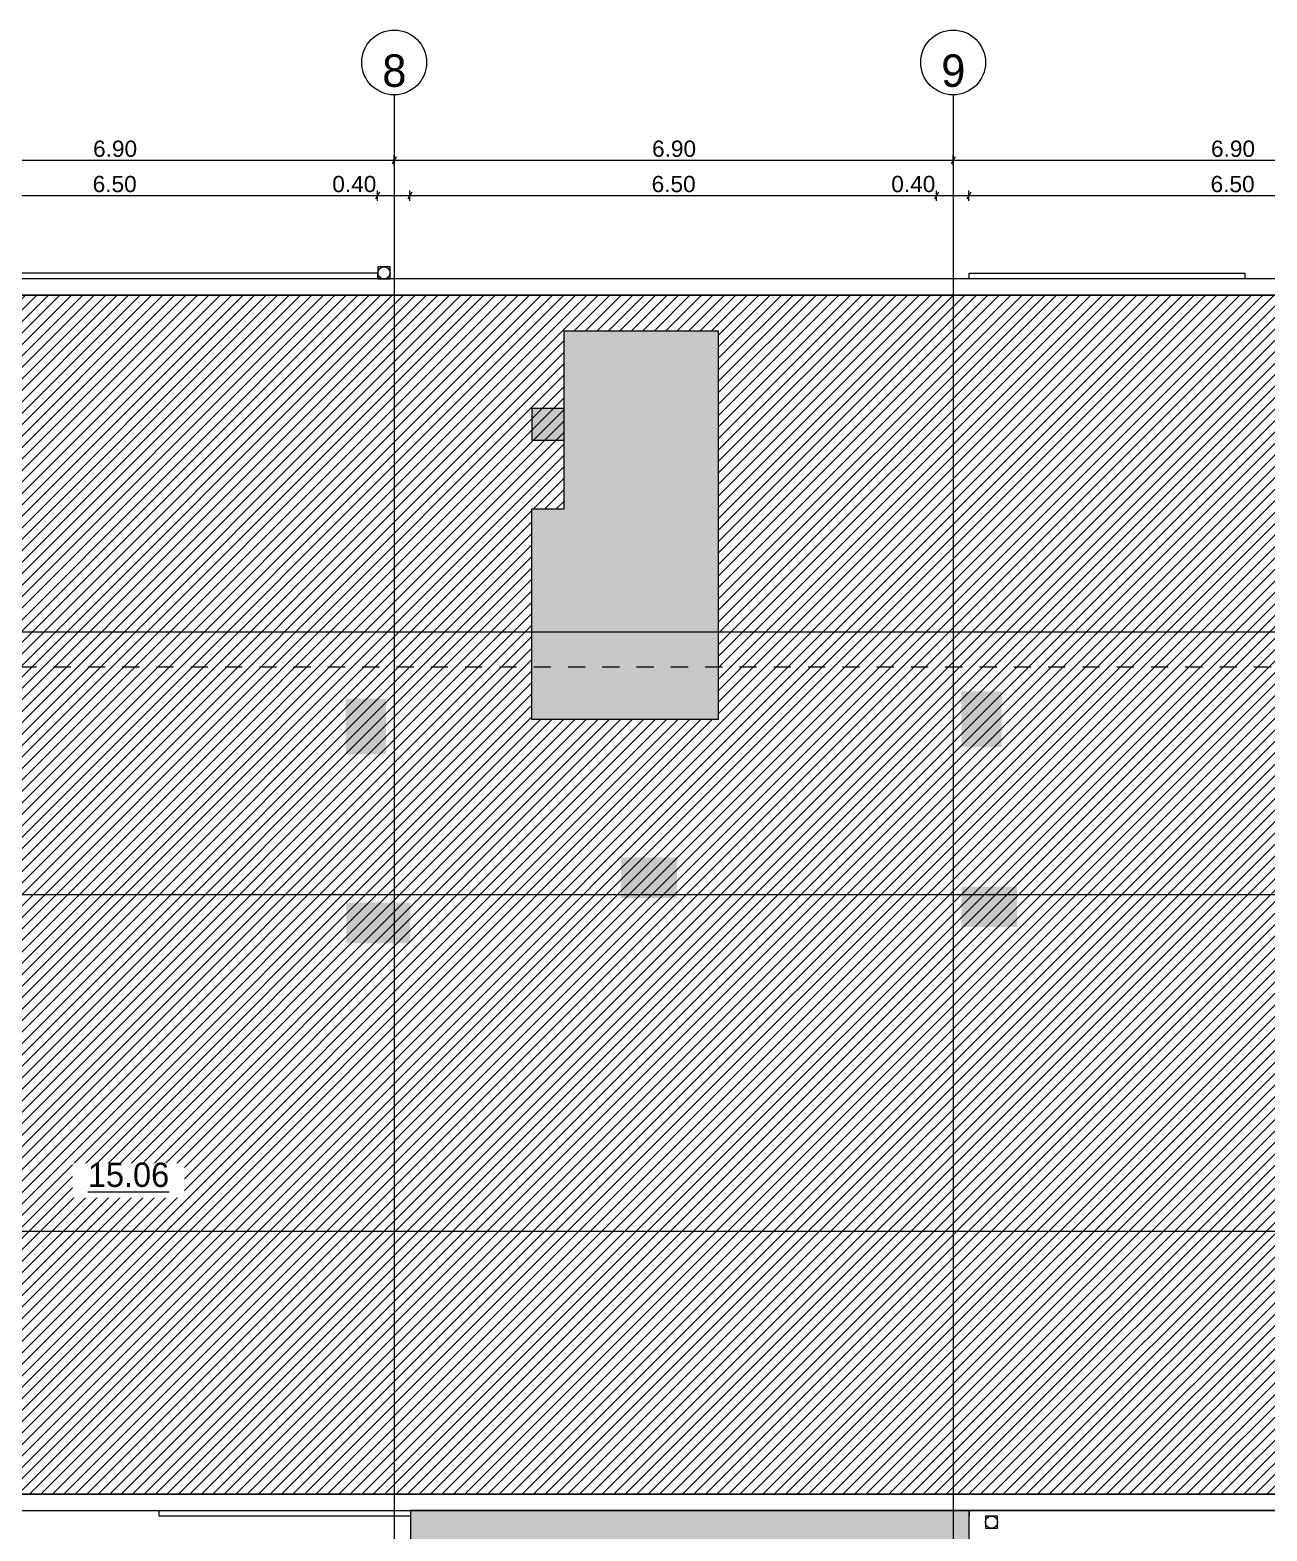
# Model space of a CAD drawing. Header units: millimetres. Extents: x 475159934 to 476245151, y 4620917055 to 4621447368.
# Drawn here: x 475278633 to 475293902, y 4621242519 to 4621261044 of the extents above; entities that cross this region are included whole.
import ezdxf

# ---------------------------------------------------------------- set-up
doc = ezdxf.new("R2010")
doc.units = ezdxf.units.MM
doc.header["$MEASUREMENT"] = 0
doc.set_wipeout_variables(frame=1)
doc.linetypes.add('Dashed', pattern=[423.333333, 211.666667, -211.666667])
doc.linetypes.add('Wipeout_Contour', pattern=[1000, 0, -1000])
for name, color, linetype, lineweight in [('0_Pen_No__42_Pen_No__250_Pen_No__5', 5, 'Continuous', 0), ('0_Pen_No__7_Pen_No__4', 7, 'Continuous', 0), ('0_Pen_No__7_Pen_No__7', 7, 'Continuous', 0), ('0_Pen_No__7_Pen_No__8', 8, 'Continuous', 0), ('2D Drafting - General_Pen_No__1_Pen_No__7', 7, 'Continuous', 0), ('2D Drafting - General_Pen_No__250_Pen_No__7', 7, 'Continuous', 0), ('2D Drafting - General_Pen_No__250_Pen_No__7_Pen_No__250', 7, 'Continuous', 0), ('2D Drafting - General_Pen_No__250_Pen_No__7_Pen_No__7', 7, 'Continuous', 0), ('Annotation - Text_Pen_No__7_Pen_No__5', 5, 'Continuous', 0), ('gegmebi_Pen_No__7_Pen_No__7', 7, 'Continuous', 0), ('New_._Pen_No__1', 1, 'Continuous', 0), ('New_0_Pen_No__7_Pen_No__250', 7, 'Continuous', 0), ('New_2D Drafting - General_Pen_No__250_Pen_No__7', 7, 'Continuous', 0), ('New_reg_nak_Pen_No__7', 7, 'Continuous', 0), ('New_shenobebi_Pen_No__1', 1, 'Continuous', 0), ('zoma_Pen_No__1', 1, 'Continuous', 0), ('zoma_Pen_No__142', 142, 'Continuous', 0), ('zoma_Pen_No__5_Pen_No__5', 5, 'Continuous', 0)]:
    doc.layers.add(name, color=color, linetype=linetype, lineweight=lineweight)
doc.layers.add('0_Pen_No__7_Pen_No__252', color=7, linetype='Continuous', lineweight=0, true_color=0x666666)
doc.layers.add('zoma', color=7, linetype='Continuous')
doc.styles.add('GENERATED_STYLE_3', font='arial.ttf')
doc.styles.add('GENERATED_STYLE_4', font='ACADMTAV.TTF')
doc.styles.add('GENERATED_STYLE_6', font='avaza.ttf')
doc.dimstyles.new('GENERATED_STYLE__11', dxfattribs={"dimtxt": 500, "dimasz": 228, "dimexe": 0.18, "dimexo": 3, "dimgap": 0, "dimtad": 1, "dimlfac": 0.001, "dimzin": 0, "dimdsep": 46, "dimtxsty": 'GENERATED_STYLE_3', "dimblk": 'ARROWHEAD_2', "dimblk1": 'ARROWHEAD_2', "dimblk2": 'ARROWHEAD_2', "dimcen": 0.09, "dimclrd": 1, "dimclre": 1, "dimclrt": 1, "dimadec": 0, "dimazin": 0, "dimtfac": 1, "dimtdec": 4, "dimtmove": 2, "dimatfit": 3, "dimfxl": 1, "dimtolj": 1, "dimtzin": 0, "dimarcsym": 0})
doc.dimstyles.new('GENERATED_STYLE__3', dxfattribs={"dimtxt": 200, "dimasz": 64.421331, "dimexe": 0.18, "dimexo": 3, "dimgap": 0, "dimtad": 1, "dimtih": 1, "dimtoh": 1, "dimlfac": 0.001, "dimzin": 0, "dimdsep": 46, "dimtxsty": 'GENERATED_STYLE_3', "dimblk": 'ARROWHEAD_2', "dimblk1": 'ARROWHEAD_2', "dimblk2": 'ARROWHEAD_2', "dimcen": 0.09, "dimclrd": 142, "dimclre": 142, "dimclrt": 142, "dimadec": 0, "dimazin": 0, "dimtfac": 1, "dimtdec": 4, "dimtmove": 0, "dimatfit": 3, "dimfxl": 1, "dimtolj": 1, "dimtzin": 0, "dimarcsym": 0})
doc.dimstyles.new('GENERATED_STYLE__6', dxfattribs={"dimtxt": 200, "dimasz": 64.421331, "dimexe": 0.18, "dimexo": 3, "dimgap": 0, "dimtad": 1, "dimlfac": 0.001, "dimzin": 0, "dimdsep": 46, "dimtxsty": 'GENERATED_STYLE_3', "dimblk": 'ARROWHEAD_2', "dimblk1": 'ARROWHEAD_2', "dimblk2": 'ARROWHEAD_2', "dimcen": 0.09, "dimclrd": 142, "dimclre": 142, "dimclrt": 142, "dimadec": 0, "dimazin": 0, "dimtfac": 1, "dimtdec": 4, "dimtmove": 0, "dimatfit": 3, "dimfxl": 1, "dimtolj": 1, "dimtzin": 0, "dimarcsym": 0})

# ---------------------------------------------------------------- blocks, each defined once
blk = doc.blocks.new('*D456', base_point=(475826096, 4621095193))
at = {"layer": 'zoma_Pen_No__1', "color": 1, "linetype": 'Continuous', "lineweight": 0, "transparency": 16777216}
for p, q in [((475297277, 4621242686), (475296977, 4621242860)), ((475297127, 4621242773), (475297127, 4621242920)), ((475297352, 4621242773), (475296902, 4621242773)), ((475297127, 4621234618), (475297127, 4621242773)), ((475296977, 4621234705), (475297277, 4621234532)), ((475297352, 4621234618), (475296902, 4621234618)), ((475297127, 4621234472), (475297127, 4621234618))]:
    blk.add_line(p, q, dxfattribs=at)
at = {"layer": 'zoma_Pen_No__1', "color": 1, "lineweight": 0, "transparency": 16777216, "insert": (475297027, 4621235451), "char_height": 500, "attachment_point": 7, "rotation": 90, "style": 'GENERATED_STYLE_3'}
blk.add_mtext('\\A1;{\\pql;\\fArial|b0|i0|c204|p0;\\W1.000000;8.15}', dxfattribs=at)
blk = doc.blocks.new('ARROWHEAD_2')
at = {"color": 0, "linetype": 'Continuous', "lineweight": 0}
for p, q in [((0, 0), (-1, 0)), ((-0.378, -0.655), (0.378, 0.655))]:
    blk.add_line(p, q, dxfattribs=at)
blk = doc.blocks.new('*D472', base_point=(475826096, 4621095193))
at = {"layer": 'zoma_Pen_No__142', "color": 142, "linetype": 'Continuous', "lineweight": 0, "transparency": 16777216}
for p, q in [((475276227, 4621259373), (475276227, 4621259500)), ((475283127, 4621259373), (475283127, 4621259500)), ((475276252, 4621259479), (475276203, 4621259394)), ((475276227, 4621259436), (475283127, 4621259436)), ((475283152, 4621259479), (475283103, 4621259394))]:
    blk.add_line(p, q, dxfattribs=at)
at = {"layer": 'zoma_Pen_No__142', "color": 142, "lineweight": 0, "transparency": 16777216, "insert": (475279411, 4621259476), "char_height": 200, "attachment_point": 7, "style": 'GENERATED_STYLE_3'}
blk.add_mtext('\\A1;{\\pql;\\fArial|b0|i0|c204|p0;\\W1.000000;6.90}', dxfattribs=at)
blk = doc.blocks.new('*D473', base_point=(475826096, 4621095193))
at = {"layer": 'zoma_Pen_No__142', "color": 142, "linetype": 'Continuous', "lineweight": 0, "transparency": 16777216}
for p, q in [((475283127, 4621259373), (475283127, 4621259500)), ((475290027, 4621259373), (475290027, 4621259500)), ((475283152, 4621259479), (475283103, 4621259394)), ((475283127, 4621259436), (475290027, 4621259436)), ((475290052, 4621259479), (475290003, 4621259394))]:
    blk.add_line(p, q, dxfattribs=at)
at = {"layer": 'zoma_Pen_No__142', "color": 142, "lineweight": 0, "transparency": 16777216, "insert": (475286311, 4621259476), "char_height": 200, "attachment_point": 7, "style": 'GENERATED_STYLE_3'}
blk.add_mtext('\\A1;{\\pql;\\fArial|b0|i0|c204|p0;\\W1.000000;6.90}', dxfattribs=at)
blk = doc.blocks.new('*D474', base_point=(475826096, 4621095193))
at = {"layer": 'zoma_Pen_No__142', "color": 142, "linetype": 'Continuous', "lineweight": 0, "transparency": 16777216}
for p, q in [((475290027, 4621259373), (475290027, 4621259500)), ((475296927, 4621259373), (475296927, 4621259500)), ((475290052, 4621259479), (475290003, 4621259394)), ((475290027, 4621259436), (475296927, 4621259436)), ((475296903, 4621259394), (475296952, 4621259479)), ((475296927, 4621259436), (475296969, 4621259436))]:
    blk.add_line(p, q, dxfattribs=at)
at = {"layer": 'zoma_Pen_No__142', "color": 142, "lineweight": 0, "transparency": 16777216, "insert": (475293211, 4621259476), "char_height": 200, "attachment_point": 7, "style": 'GENERATED_STYLE_3'}
blk.add_mtext('\\A1;{\\pql;\\fArial|b0|i0|c204|p0;\\W1.000000;6.90}', dxfattribs=at)
blk = doc.blocks.new('*D492', base_point=(475826096, 4621095193))
at = {"layer": 'zoma_Pen_No__142', "color": 142, "linetype": 'Continuous', "lineweight": 0, "transparency": 16777216}
for p, q in [((475276452, 4621236487), (475276403, 4621236402)), ((475276427, 4621236381), (475276427, 4621236508)), ((475276427, 4621236445), (475282927, 4621236445)), ((475282952, 4621236487), (475282903, 4621236402)), ((475282927, 4621236381), (475282927, 4621236508))]:
    blk.add_line(p, q, dxfattribs=at)
at = {"layer": 'zoma_Pen_No__142', "color": 142, "lineweight": 0, "transparency": 16777216, "char_height": 200, "attachment_point": 7, "style": 'GENERATED_STYLE_3'}
for s, insert in [('\\A1;{\\pql;\\fArial|b0|i0|c204|p0;\\W1.000000;0.40}', (475276452, 4621236485)), ('\\A1;{\\pql;\\fArial|b0|i0|c204|p0;\\W1.000000;6.50}', (475279411, 4621236485)), ('\\A1;{\\pql;\\fArial|b0|i0|c204|p0;\\W1.000000;0.40}', (475282369, 4621236485))]:
    blk.add_mtext(s, dxfattribs=dict(at, insert=insert))
blk = doc.blocks.new('*D493', base_point=(475826096, 4621095193))
at = {"layer": 'zoma_Pen_No__142', "color": 142, "linetype": 'Continuous', "lineweight": 0, "transparency": 16777216}
for p, q in [((475282952, 4621236487), (475282903, 4621236402)), ((475282927, 4621236381), (475282927, 4621236508)), ((475282927, 4621236445), (475283327, 4621236445)), ((475283352, 4621236487), (475283303, 4621236402)), ((475283327, 4621236381), (475283327, 4621236508))]:
    blk.add_line(p, q, dxfattribs=at)
blk = doc.blocks.new('*D494', base_point=(475826096, 4621095193))
at = {"layer": 'zoma_Pen_No__142', "color": 142, "linetype": 'Continuous', "lineweight": 0, "transparency": 16777216}
for p, q in [((475283352, 4621236487), (475283303, 4621236402)), ((475283327, 4621236381), (475283327, 4621236508)), ((475283327, 4621236445), (475289827, 4621236445)), ((475289852, 4621236487), (475289803, 4621236402)), ((475289827, 4621236381), (475289827, 4621236508))]:
    blk.add_line(p, q, dxfattribs=at)
at = {"layer": 'zoma_Pen_No__142', "color": 142, "lineweight": 0, "transparency": 16777216, "char_height": 200, "attachment_point": 7, "style": 'GENERATED_STYLE_3'}
for s, insert in [('\\A1;{\\pql;\\fArial|b0|i0|c204|p0;\\W1.000000;6.50}', (475286311, 4621236485)), ('\\A1;{\\pql;\\fArial|b0|i0|c204|p0;\\W1.000000;0.40}', (475289269, 4621236485))]:
    blk.add_mtext(s, dxfattribs=dict(at, insert=insert))
blk = doc.blocks.new('*D495', base_point=(475826096, 4621095193))
at = {"layer": 'zoma_Pen_No__142', "color": 142, "linetype": 'Continuous', "lineweight": 0, "transparency": 16777216}
for p, q in [((475289852, 4621236487), (475289803, 4621236402)), ((475289827, 4621236381), (475289827, 4621236508)), ((475289827, 4621236445), (475290227, 4621236445)), ((475290252, 4621236487), (475290203, 4621236402)), ((475290227, 4621236381), (475290227, 4621236508))]:
    blk.add_line(p, q, dxfattribs=at)
blk = doc.blocks.new('*D496', base_point=(475826096, 4621095193))
at = {"layer": 'zoma_Pen_No__142', "color": 142, "linetype": 'Continuous', "lineweight": 0, "transparency": 16777216}
for p, q in [((475290252, 4621236487), (475290203, 4621236402)), ((475290227, 4621236381), (475290227, 4621236508)), ((475290227, 4621236445), (475296727, 4621236445)), ((475296752, 4621236487), (475296703, 4621236402)), ((475296727, 4621236381), (475296727, 4621236508))]:
    blk.add_line(p, q, dxfattribs=at)
at = {"layer": 'zoma_Pen_No__142', "color": 142, "lineweight": 0, "transparency": 16777216, "char_height": 200, "attachment_point": 7, "style": 'GENERATED_STYLE_3'}
for s, insert in [('\\A1;{\\pql;\\fArial|b0|i0|c204|p0;\\W1.000000;6.50}', (475293211, 4621236485)), ('\\A1;{\\pql;\\fArial|b0|i0|c204|p0;\\W1.000000;0.40}', (475296169, 4621236485))]:
    blk.add_mtext(s, dxfattribs=dict(at, insert=insert))
blk = doc.blocks.new('*D515', base_point=(475826096, 4621095193))
at = {"layer": 'zoma_Pen_No__142', "color": 142, "linetype": 'Continuous', "lineweight": 0, "transparency": 16777216}
for p, q in [((475276447, 4621259043), (475276398, 4621258958)), ((475276422, 4621258937), (475276422, 4621259064)), ((475276422, 4621259000), (475282922, 4621259000)), ((475282947, 4621259043), (475282898, 4621258958)), ((475282922, 4621258937), (475282922, 4621259064))]:
    blk.add_line(p, q, dxfattribs=at)
at = {"layer": 'zoma_Pen_No__142', "color": 142, "lineweight": 0, "transparency": 16777216, "char_height": 200, "attachment_point": 7, "style": 'GENERATED_STYLE_3'}
for s, insert in [('\\A1;{\\pql;\\fArial|b0|i0|c204|p0;\\W1.000000;0.40}', (475276447, 4621259040)), ('\\A1;{\\pql;\\fArial|b0|i0|c204|p0;\\W1.000000;6.50}', (475279406, 4621259040)), ('\\A1;{\\pql;\\fArial|b0|i0|c204|p0;\\W1.000000;0.40}', (475282364, 4621259040))]:
    blk.add_mtext(s, dxfattribs=dict(at, insert=insert))
blk = doc.blocks.new('*D516', base_point=(475826096, 4621095193))
at = {"layer": 'zoma_Pen_No__142', "color": 142, "linetype": 'Continuous', "lineweight": 0, "transparency": 16777216}
for p, q in [((475282947, 4621259043), (475282898, 4621258958)), ((475282922, 4621258937), (475282922, 4621259064)), ((475282922, 4621259000), (475283322, 4621259000)), ((475283347, 4621259043), (475283298, 4621258958)), ((475283322, 4621258937), (475283322, 4621259064))]:
    blk.add_line(p, q, dxfattribs=at)
blk = doc.blocks.new('*D517', base_point=(475826096, 4621095193))
at = {"layer": 'zoma_Pen_No__142', "color": 142, "linetype": 'Continuous', "lineweight": 0, "transparency": 16777216}
for p, q in [((475283347, 4621259043), (475283298, 4621258958)), ((475283322, 4621258937), (475283322, 4621259064)), ((475283322, 4621259000), (475289822, 4621259000)), ((475289847, 4621259043), (475289798, 4621258958)), ((475289822, 4621258937), (475289822, 4621259064))]:
    blk.add_line(p, q, dxfattribs=at)
at = {"layer": 'zoma_Pen_No__142', "color": 142, "lineweight": 0, "transparency": 16777216, "char_height": 200, "attachment_point": 7, "style": 'GENERATED_STYLE_3'}
for s, insert in [('\\A1;{\\pql;\\fArial|b0|i0|c204|p0;\\W1.000000;6.50}', (475286306, 4621259040)), ('\\A1;{\\pql;\\fArial|b0|i0|c204|p0;\\W1.000000;0.40}', (475289264, 4621259040))]:
    blk.add_mtext(s, dxfattribs=dict(at, insert=insert))
blk = doc.blocks.new('*D518', base_point=(475826096, 4621095193))
at = {"layer": 'zoma_Pen_No__142', "color": 142, "linetype": 'Continuous', "lineweight": 0, "transparency": 16777216}
for p, q in [((475289847, 4621259043), (475289798, 4621258958)), ((475289822, 4621258937), (475289822, 4621259064)), ((475289822, 4621259000), (475290222, 4621259000)), ((475290247, 4621259043), (475290198, 4621258958)), ((475290222, 4621258937), (475290222, 4621259064))]:
    blk.add_line(p, q, dxfattribs=at)
blk = doc.blocks.new('*D519', base_point=(475826096, 4621095193))
at = {"layer": 'zoma_Pen_No__142', "color": 142, "linetype": 'Continuous', "lineweight": 0, "transparency": 16777216}
for p, q in [((475290247, 4621259043), (475290198, 4621258958)), ((475290222, 4621258937), (475290222, 4621259064)), ((475290222, 4621259000), (475296722, 4621259000)), ((475296747, 4621259043), (475296698, 4621258958)), ((475296722, 4621258937), (475296722, 4621259064))]:
    blk.add_line(p, q, dxfattribs=at)
at = {"layer": 'zoma_Pen_No__142', "color": 142, "lineweight": 0, "transparency": 16777216, "char_height": 200, "attachment_point": 7, "style": 'GENERATED_STYLE_3'}
for s, insert in [('\\A1;{\\pql;\\fArial|b0|i0|c204|p0;\\W1.000000;6.50}', (475293206, 4621259040)), ('\\A1;{\\pql;\\fArial|b0|i0|c204|p0;\\W1.000000;0.40}', (475296164, 4621259040))]:
    blk.add_mtext(s, dxfattribs=dict(at, insert=insert))
blk = doc.blocks.new('*D1036', base_point=(475826096, 4621095193))
at = {"layer": 'zoma_Pen_No__142', "color": 142, "linetype": 'Continuous', "lineweight": 0, "transparency": 16777216}
for p, q in [((475299995, 4621257973), (475299995, 4621258014)), ((475300059, 4621257973), (475299931, 4621257973)), ((475300037, 4621257948), (475299953, 4621257997)), ((475299995, 4621238618), (475299995, 4621257973)), ((475300059, 4621238618), (475299931, 4621238618)), ((475299953, 4621238643), (475300037, 4621238594)), ((475299995, 4621238577), (475299995, 4621238618))]:
    blk.add_line(p, q, dxfattribs=at)
at = {"layer": 'zoma_Pen_No__142', "color": 142, "lineweight": 0, "transparency": 16777216, "insert": (475299955, 4621247952), "char_height": 200, "attachment_point": 7, "rotation": 90, "style": 'GENERATED_STYLE_3'}
blk.add_mtext('\\A1;{\\pql;\\fArial|b0|i0|c204|p0;\\W1.000000;19.35}', dxfattribs=at)
blk = doc.blocks.new('*D1038', base_point=(475826096, 4621095193))
at = {"layer": 'zoma_Pen_No__142', "color": 142, "linetype": 'Continuous', "lineweight": 0, "transparency": 16777216}
for p, q in [((475299278, 4621242773), (475299151, 4621242773)), ((475299172, 4621242797), (475299257, 4621242748)), ((475299214, 4621239018), (475299214, 4621242773)), ((475299278, 4621239018), (475299151, 4621239018)), ((475299172, 4621239043), (475299257, 4621238994))]:
    blk.add_line(p, q, dxfattribs=at)
at = {"layer": 'zoma_Pen_No__142', "color": 142, "lineweight": 0, "transparency": 16777216, "char_height": 200, "attachment_point": 7, "rotation": 90, "style": 'GENERATED_STYLE_3'}
for s, insert in [('\\A1;{\\pql;\\fArial|b0|i0|c204|p0;\\W1.000000;0.40}', (475299174, 4621242215)), ('\\A1;{\\pql;\\fArial|b0|i0|c204|p0;\\W1.000000;3.75}', (475299174, 4621240629))]:
    blk.add_mtext(s, dxfattribs=dict(at, insert=insert))
blk = doc.blocks.new('*D1050', base_point=(475826096, 4621095193))
at = {"layer": 'zoma_Pen_No__142', "color": 142, "linetype": 'Continuous', "lineweight": 0, "transparency": 16777216}
for p, q in [((475299214, 4621257973), (475299214, 4621258014)), ((475299278, 4621257973), (475299151, 4621257973)), ((475299257, 4621257948), (475299172, 4621257997)), ((475299214, 4621257573), (475299214, 4621257973)), ((475299278, 4621257573), (475299151, 4621257573)), ((475299172, 4621257597), (475299257, 4621257548))]:
    blk.add_line(p, q, dxfattribs=at)

msp = doc.modelspace()

# ---------------------------------------------------------------- hatches: boundary and pattern name
at = {"layer": '0_Pen_No__7_Pen_No__252', "linetype": 'Continuous', "lineweight": 0, "true_color": 0x666666}
h = msp.add_hatch(dxfattribs=at)
h.set_pattern_fill('COMMON_BRICK', color=251, style=0, pattern_type=2)
h.set_pattern_definition([(225, (475301973.81, 4621264057.37), (-70.71068, 70.71068), [])])
h.paths.add_polyline_path([(475296927.749, 4621257772.562), (475276227.434, 4621257772.562), (475276227.434, 4621242972.562), (475296927.749, 4621242972.562)])
h.paths.add_polyline_path([(475284827.471, 4621252532.494), (475284827.471, 4621255132.494), (475285227.47, 4621255132.494), (475285227.47, 4621257332.53), (475287127.47, 4621257332.53), (475287127.47, 4621254372.562), (475287127.47, 4621252532.494)], flags=0)
at = {"layer": '0_Pen_No__7_Pen_No__8', "linetype": 'Continuous', "lineweight": 0, "true_color": 0xb9b9b9}
msp.add_hatch(color=9, dxfattribs=at).paths.add_polyline_path([(475283327.471, 4621241562.996), (475290227.592, 4621241563.017), (475290227.592, 4621242772.649), (475283327.471, 4621242772.649)])
at = {"layer": '2D Drafting - General_Pen_No__250_Pen_No__7', "linetype": 'Continuous', "lineweight": 0}
msp.add_hatch(color=7, dxfattribs=at).paths.add_polyline_path([(475287127.47, 4621257332.53), (475287127.47, 4621252532.578), (475284827.47, 4621252532.578), (475284827.47, 4621255132.578), (475285227.47, 4621255132.578), (475285227.47, 4621257332.53)])
at = {"layer": '2D Drafting - General_Pen_No__250_Pen_No__7_Pen_No__7', "linetype": 'Continuous', "lineweight": 0}
msp.add_hatch(color=7, dxfattribs=at).paths.add_polyline_path([(475284827.47, 4621256372.527), (475284827.47, 4621255982.494), (475285227.471, 4621255982.494), (475285227.471, 4621256372.527)])
at = {"layer": 'New_2D Drafting - General_Pen_No__250_Pen_No__7', "linetype": 'Continuous', "lineweight": 0}
for points in [[(475290627.471, 4621252192.916), (475290127.492, 4621252192.916), (475290127.492, 4621252882.945), (475290627.471, 4621252882.945)], [(475282527.75, 4621252102.906), (475283027.495, 4621252102.906), (475283027.495, 4621252792.924), (475282527.75, 4621252792.924)], [(475286617.306, 4621250332.523), (475285928.118, 4621250332.523), (475285928.118, 4621250832.841), (475286617.306, 4621250832.841)], [(475290817.658, 4621250472.591), (475290127.471, 4621250472.591), (475290127.471, 4621249972.569), (475290817.658, 4621249972.569)], [(475283327.751, 4621249772.598), (475282537.563, 4621249772.598), (475282537.563, 4621250272.916), (475283327.751, 4621250272.916)]]:
    msp.add_hatch(color=7, dxfattribs=at).paths.add_polyline_path(points)

# ---------------------------------------------------------------- linework, layer by layer
at = {"layer": '0_Pen_No__42_Pen_No__250_Pen_No__5', "color": 5, "linetype": 'Continuous', "lineweight": 0}
for centre in [(475283127.75, 4621260643.568), (475283127.75, 4621260643.568), (475290027.75, 4621260643.568), (475290027.75, 4621260643.568)]:
    msp.add_circle(centre, 400, dxfattribs=at)
at = {"layer": '0_Pen_No__7_Pen_No__4', "color": 7, "linetype": 'Continuous', "lineweight": 0, "flags": 128}
for points in [[(475296927.749, 4621257772.562), (475276227.434, 4621257772.562), (475276227.434, 4621242972.562), (475296927.749, 4621242972.562)], [(475284827.471, 4621252532.494), (475284827.471, 4621255132.494), (475285227.47, 4621255132.494), (475285227.47, 4621257332.53), (475287127.47, 4621257332.53), (475287127.47, 4621254372.562), (475287127.47, 4621252532.494)]]:
    msp.add_lwpolyline(points, close=True, dxfattribs=at)
at = {"layer": '0_Pen_No__7_Pen_No__7', "color": 7, "linetype": 'Continuous', "lineweight": 0, "flags": 128}
msp.add_lwpolyline([(475283327.471, 4621241562.996), (475290227.592, 4621241563.017), (475290227.592, 4621242772.649), (475283327.471, 4621242772.649)], close=True, dxfattribs=at)
at = {"layer": '2D Drafting - General_Pen_No__1_Pen_No__7', "color": 7, "linetype": 'Continuous', "lineweight": 0}
for centre in [(475283002.749, 4621258047.66), (475290502.329, 4621242628.006)]:
    msp.add_circle(centre, 75, dxfattribs=at)
at = {"layer": '2D Drafting - General_Pen_No__250_Pen_No__7', "color": 7, "linetype": 'Continuous', "lineweight": 0, "flags": 128}
msp.add_lwpolyline([(475287127.47, 4621257332.53), (475287127.47, 4621252532.578), (475284827.47, 4621252532.578), (475284827.47, 4621255132.578), (475285227.47, 4621255132.578), (475285227.47, 4621257332.53)], close=True, dxfattribs=at)
at = {"layer": '2D Drafting - General_Pen_No__250_Pen_No__7_Pen_No__250', "color": 7, "linetype": 'Continuous', "lineweight": 0, "flags": 128}
msp.add_lwpolyline([(475284827.47, 4621256372.527), (475284827.47, 4621255982.494), (475285227.471, 4621255982.494), (475285227.471, 4621256372.527)], close=True, dxfattribs=at)
at = {"layer": 'gegmebi_Pen_No__7_Pen_No__7', "color": 7, "linetype": 'Continuous', "lineweight": 0}
for p, q in [((475283077.749, 4621258122.66), (475282927.749, 4621258122.66)), ((475282927.749, 4621258122.66), (475282927.749, 4621257972.66)), ((475283077.749, 4621257972.66), (475283077.749, 4621258122.66)), ((475282927.749, 4621257972.66), (475283077.749, 4621257972.66)), ((475290577.329, 4621242703.006), (475290427.329, 4621242703.006)), ((475290427.329, 4621242703.006), (475290427.329, 4621242553.006)), ((475290577.329, 4621242553.006), (475290577.329, 4621242703.006)), ((475290427.329, 4621242553.006), (475290577.329, 4621242553.006))]:
    msp.add_line(p, q, dxfattribs=at)
at = {"layer": 'New_0_Pen_No__7_Pen_No__250', "color": 7, "linetype": 'Continuous', "lineweight": 0}
msp.add_line((475293634.831, 4621257972.569), (475293634.831, 4621258042.569), dxfattribs=at)
at = {"layer": 'New_reg_nak_Pen_No__7', "color": 7, "linetype": 'Continuous', "lineweight": 0, "flags": 128}
for points in [[(475282927.471, 4621257972.569), (475282927.471, 4621258042.569), (475276027.47, 4621258042.569), (475276027.47, 4621242772.569)], [(475296735.178, 4621258042.569), (475297197.61, 4621258042.569), (475297197.551, 4621248972.323), (475297127.471, 4621248972.323), (475297127.471, 4621242772.567), (475290227.592, 4621242772.567), (475290227.592, 4621242712.603), (475290227.592, 4621242702.916)], [(475290227.61, 4621257972.569), (475290227.61, 4621258042.569), (475293634.831, 4621258042.569)], [(475283327.48, 4621242772.653), (475283327.48, 4621242702.999), (475280227.48, 4621242702.999), (475280227.48, 4621242772.66)]]:
    msp.add_lwpolyline(points, dxfattribs=at)
at = {"layer": 'New_shenobebi_Pen_No__1', "color": 1, "linetype": 'Dashed', "lineweight": 0}
msp.add_lwpolyline([(475301572.161, 4621253178.245), (475255558.91, 4621253178.245), (475255558.91, 4621249023.61), (475228401.093, 4621249023.61)], dxfattribs=at)
at = {"layer": 'zoma_Pen_No__5_Pen_No__5', "color": 5, "linetype": 'Continuous', "lineweight": 0}
for p, q in [((475283127.75, 4621260243.568), (475283127.75, 4621233934.497)), ((475290027.75, 4621260243.568), (475290027.75, 4621233934.497)), ((475229347.199, 4621257772.584), (475300774.806, 4621257772.584)), ((475229347.199, 4621253617.949), (475300774.806, 4621253617.949)), ((475229347.199, 4621250372.584), (475300774.806, 4621250372.584)), ((475229347.199, 4621246217.949), (475300774.806, 4621246217.949)), ((475229347.199, 4621242972.584), (475300774.806, 4621242972.584))]:
    msp.add_line(p, q, dxfattribs=at)

# ---------------------------------------------------------------- texts
at = {"layer": 'Annotation - Text_Pen_No__7_Pen_No__5', "color": 5, "linetype": 'Continuous', "lineweight": 0, "char_height": 400, "attachment_point": 2, "style": 'GENERATED_STYLE_4'}
for s, insert in [('\\A1;{\\pqc;\\fAcadMtavr|b0|i0|c0|p0;\\W1.000000;8}', (475283129.908, 4621260742.606)), ('\\A1;{\\pqc;\\fAcadMtavr|b0|i0|c0|p0;\\W1.000000;9}', (475290029.908, 4621260742.606))]:
    msp.add_mtext(s, dxfattribs=dict(at, insert=insert))

# ---------------------------------------------------------------- dimensions: what is measured, and where the dimension line sits
at = {"layer": 'zoma', "color": 142, "linetype": 'Continuous', "lineweight": 0}
for base, p1, p2, picture, middle in [((475283127.471, 4621259436.252), (475276227.471, 4621258555.437), (475283127.471, 4621258442.993), '*D472', (475279669.467, 4621259576.252)), ((475290027.471, 4621259436.252), (475283127.471, 4621258442.993), (475290027.471, 4621258705.363), '*D473', (475286569.467, 4621259576.252)), ((475296927.471, 4621259436.252), (475290027.471, 4621258705.363), (475296927.471, 4621258574.178), '*D474', (475293469.467, 4621259576.252)), ((475282922.498, 4621259000.232), (475276422.496, 4621254315.737), (475282922.498, 4621254315.737), '*D515', (475279664.493, 4621259140.232)), ((475283322.496, 4621259000.232), (475282922.498, 4621254315.737), (475283322.496, 4621254315.737), '*D516', (475282623.077, 4621259140.232)), ((475289822.496, 4621259000.232), (475283322.496, 4621254315.737), (475289822.496, 4621254315.737), '*D517', (475286564.492, 4621259140.232)), ((475290222.496, 4621259000.232), (475289822.496, 4621254315.737), (475290222.496, 4621254315.737), '*D518', (475289523.075, 4621259140.232)), ((475296722.496, 4621259000.232), (475290222.496, 4621254315.737), (475296722.496, 4621254315.737), '*D519', (475293464.492, 4621259140.232)), ((475282927.473, 4621236444.626), (475276427.471, 4621253694.992), (475282927.473, 4621253694.992), '*D492', (475279669.468, 4621236584.626)), ((475283327.471, 4621236444.626), (475282927.473, 4621253694.992), (475283327.471, 4621253694.992), '*D493', (475282628.052, 4621236584.626)), ((475289827.471, 4621236444.626), (475283327.471, 4621253694.992), (475289827.471, 4621253694.992), '*D494', (475286569.467, 4621236584.626)), ((475290227.471, 4621236444.626), (475289827.471, 4621253694.992), (475290227.471, 4621253694.992), '*D495', (475289528.05, 4621236584.626)), ((475296727.471, 4621236444.626), (475290227.471, 4621253694.992), (475296727.471, 4621253694.992), '*D496', (475293469.467, 4621236584.626))]:
    dim = msp.add_linear_dim(base=base, p1=p1, p2=p2, dimstyle='GENERATED_STYLE__3', dxfattribs=at)
    dim.commit()
    dim.dimension.update_dxf_attribs({"geometry": picture, "text_midpoint": middle, "dimtype": 160})
for base, p1, p2, picture, middle in [((475299994.938, 4621257972.908), (475233703.512, 4621238618.273), (475255419.018, 4621257972.908), '*D1036', (475299854.938, 4621248287.417)), ((475299214.353, 4621257972.908), (475297127.471, 4621257572.916), (475255419.018, 4621257972.908), '*D1050', (475299074.353, 4621257273.495)), ((475299214.353, 4621242772.916), (475233703.512, 4621239018.273), (475297127.471, 4621242772.916), '*D1038', (475299074.353, 4621240887.59))]:
    dim = msp.add_linear_dim(base=base, p1=p1, p2=p2, angle=90, dimstyle='GENERATED_STYLE__6', dxfattribs=at)
    dim.commit()
    dim.dimension.update_dxf_attribs({"geometry": picture, "text_midpoint": middle, "dimtype": 160, "text_rotation": 90})
at = {"layer": 'zoma', "color": 1, "linetype": 'Continuous', "lineweight": 0}
dim = msp.add_linear_dim(base=(475297127.478, 4621242772.909), p1=(475297127.278, 4621234618.238), p2=(475233227.471, 4621242772.909), angle=90, dimstyle='GENERATED_STYLE__11', dxfattribs=at)
dim.commit()
dim.dimension.update_dxf_attribs({"geometry": '*D456', "text_midpoint": (475296777.478, 4621236098.31), "dimtype": 160, "text_rotation": 90})

# ---------------------------------------------------------------- next in the draw order: wipeouts: each hides what was drawn before it
at = {"color": 1, "linetype": 'Wipeout_Contour', "lineweight": 0, "ltscale": 23228114872.44742}
msp.add_wipeout([(475279161.02, 4621246634.016), (475280536.111, 4621246634.016), (475280536.111, 4621247057.546), (475279161.02, 4621247057.546)], dxfattribs=at).dxf.layer = 'New_._Pen_No__1'

# ---------------------------------------------------------------- next in the draw order: linework, layer by layer
at = {"layer": '2D Drafting - General_Pen_No__250_Pen_No__7_Pen_No__7', "color": 7, "linetype": 'Continuous', "lineweight": 0, "flags": 128}
for points in [[(475297127.471, 4621242772.569), (475297127.471, 4621257972.569), (475276027.471, 4621257972.569), (475276027.471, 4621242772.562)], [(475296927.749, 4621242972.562), (475276227.434, 4621242972.562), (475276227.434, 4621257772.562), (475296927.749, 4621257772.562)]]:
    msp.add_lwpolyline(points, close=True, dxfattribs=at)

# ---------------------------------------------------------------- next in the draw order: texts
at = {"layer": 'New_._Pen_No__1', "color": 1, "linetype": 'Continuous', "lineweight": 0, "insert": (475279848.566, 4621247065.06), "char_height": 300, "attachment_point": 2, "style": 'GENERATED_STYLE_6'}
msp.add_mtext('\\A1;{\\pqc;\\fAvaza|b0|i0|c0|p0;\\L\\W1.000000;\\L1\\fAvaza|b0|i0|c0|p0;\\L\\W1.000000;\\L5\\fAvaza|b0|i0|c0|p0;\\L\\W1.000000;\\L.06}', dxfattribs=at)

doc.saveas('drawing.dxf')
